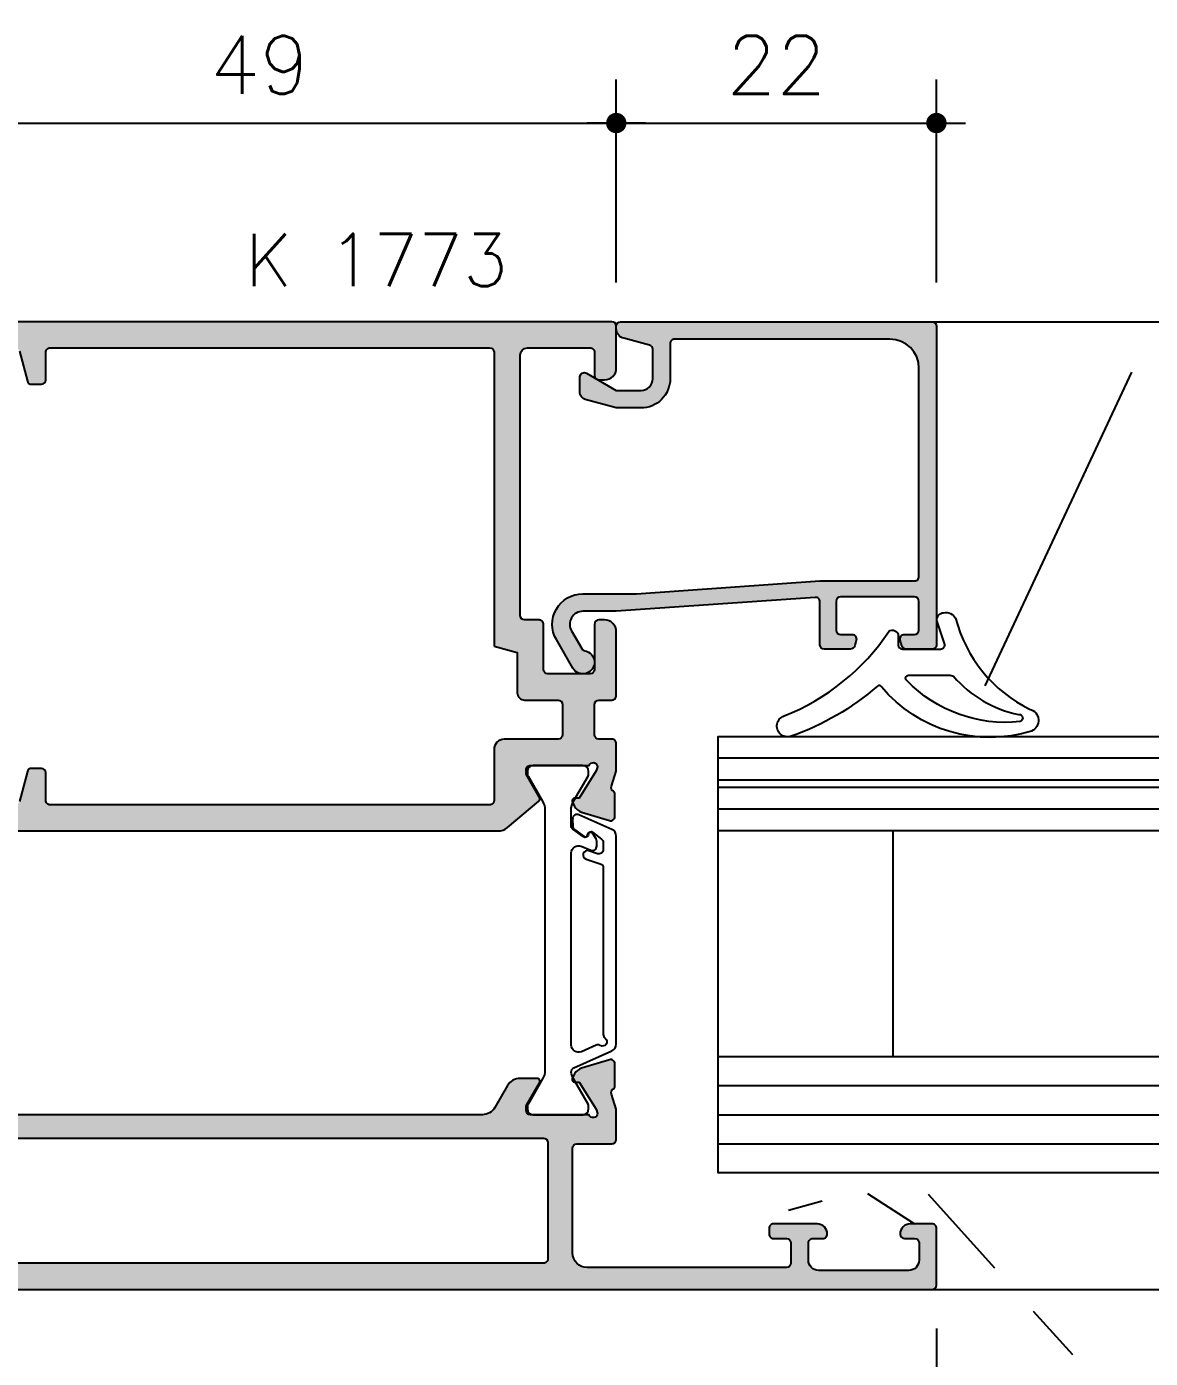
# Model space of a CAD drawing. Extents: x 0 to 1130, y -960 to 577.
# Drawn here: x 363.04 to 401.65, y -244.62 to -198.86 of the extents above; entities that cross this region are included whole.
import ezdxf

# ---------------------------------------------------------------- set-up
doc = ezdxf.new("R2010")
doc.units = 0
doc.header["$LTSCALE"] = 7.5
doc.header["$MEASUREMENT"] = 0
doc.layers.get('0').update_dxf_attribs({"linetype": 'CONTINUOUS'})
doc.layers.get('DEFPOINTS').update_dxf_attribs({"linetype": 'CONTINUOUS'})
for name, color, linetype in [('FILL', 8, 'CONTINUOUS'), ('FINE', 7, 'CONTINUOUS'), ('GOMMA', 3, 'CONTINUOUS'), ('GROSSA', 4, 'CONTINUOUS'), ('QUOTE', 254, 'CONTINUOUS'), ('TESTO', 2, 'CONTINUOUS'), ('TRATTEGGI', 140, 'CONTINUOUS'), ('VETRO', 6, 'CONTINUOUS')]:
    doc.layers.add(name, color=color, linetype=linetype)
doc.styles.get("Standard").update_dxf_attribs({"font": 'romans.shx'})
doc.dimstyles.new('SCALA_1-2$0', dxfattribs={"dimtxt": 2, "dimasz": 1, "dimexe": 1.5, "dimexo": 1.5, "dimgap": 1, "dimtad": 3, "dimlfac": 2, "dimdsep": 46, "dimtxsty": 'Standard', "dimblk1": 'PUNTO', "dimblk2": 'PUNTO', "dimsah": 1, "dimcen": 0, "dimclrt": 2, "dimaunit": 1, "dimadec": 0, "dimazin": 0, "dimtfac": 0.7, "dimtmove": 0, "dimatfit": 3, "dimldrblk": 'PUNTO', "dimfxl": 1, "dimtolj": 2, "dimarcsym": 0})

# ---------------------------------------------------------------- blocks, each defined once
blk = doc.blocks.new('PUNTO')
blk.add_line((-1, 0), (1, 0))
at = {"const_width": 0.35}
blk.add_lwpolyline([(-0.1750000000000114, 0, 1), (0.1750000000000114, 0, 1)], format="xyb", close=True, dxfattribs=at)
blk = doc.blocks.new('*D92')
at = {"layer": 'DEFPOINTS', "color": 0, "transparency": 16777216}
for p in [(383.2974294063497, -202.1750006702276), (358.7974155688637, -209.2501291662109), (383.2974294063497, -209.1501291662111)]:
    blk.add_point(p, dxfattribs=at)
at = {"layer": 'QUOTE', "color": 0, "lineweight": -2, "transparency": 16777216}
for p, q in [((358.7974155688637, -207.7501291662109), (358.7974155688637, -200.6750006702276)), ((383.2974294063497, -207.6501291662111), (383.2974294063497, -200.6750006702276)), ((359.7974155688637, -202.1750006702276), (382.2974294063497, -202.1750006702276))]:
    blk.add_line(p, q, dxfattribs=at)
at = {"layer": 'QUOTE', "color": 0, "lineweight": -2, "transparency": 16777216, "rotation": 180}
blk.add_blockref('PUNTO', (358.7974155688637, -202.1750006702276), dxfattribs=at)
at = {"layer": 'QUOTE', "color": 0, "lineweight": -2, "transparency": 16777216}
blk.add_blockref('PUNTO', (383.2974294063497, -202.1750006702276), dxfattribs=at)
at = {"layer": 'QUOTE', "color": 2, "transparency": 16777216, "insert": (371.0474224876067, -200.1750006702276), "char_height": 2, "attachment_point": 5}
blk.add_mtext('\\A2;49', dxfattribs=at)
blk = doc.blocks.new('*D93')
at = {"layer": 'DEFPOINTS', "color": 0, "transparency": 16777216}
for p in [(394.2955973407252, -202.1750006702276), (383.2974294063497, -209.1501291662111), (394.2955973407252, -209.1501277633799)]:
    blk.add_point(p, dxfattribs=at)
at = {"layer": 'QUOTE', "color": 0, "lineweight": -2, "transparency": 16777216}
for p, q in [((383.2974294063497, -207.6501291662111), (383.2974294063497, -200.6750006702276)), ((394.2955973407252, -207.6501277633799), (394.2955973407252, -200.6750006702276)), ((384.2974294063497, -202.1750006702276), (393.2955973407252, -202.1750006702276))]:
    blk.add_line(p, q, dxfattribs=at)
at = {"layer": 'QUOTE', "color": 0, "lineweight": -2, "transparency": 16777216, "rotation": 180}
blk.add_blockref('PUNTO', (383.2974294063497, -202.1750006702276), dxfattribs=at)
at = {"layer": 'QUOTE', "color": 0, "lineweight": -2, "transparency": 16777216}
blk.add_blockref('PUNTO', (394.2955973407252, -202.1750006702276), dxfattribs=at)
at = {"layer": 'QUOTE', "color": 2, "transparency": 16777216, "insert": (388.7965133735374, -200.1750006702276), "char_height": 2, "attachment_point": 5}
blk.add_mtext('\\A2;22', dxfattribs=at)
blk = doc.blocks.new('*D96')
at = {"layer": 'DEFPOINTS', "color": 0, "transparency": 16777216}
for p in [(346.2974432438357, -242.0001291662113), (394.2974294063495, -242.1001291662113), (394.2974294063495, -289.9999999233805)]:
    blk.add_point(p, dxfattribs=at)
at = {"layer": 'QUOTE', "color": 0, "lineweight": -2, "transparency": 16777216}
for p, q in [((346.2974432438357, -243.5001291662113), (346.2974432438357, -291.4999999233805)), ((394.2974294063495, -243.6001291662113), (394.2974294063495, -291.4999999233805)), ((347.2974432438357, -289.9999999233805), (393.2974294063495, -289.9999999233805))]:
    blk.add_line(p, q, dxfattribs=at)
at = {"layer": 'QUOTE', "color": 0, "lineweight": -2, "transparency": 16777216, "rotation": 180}
blk.add_blockref('PUNTO', (346.2974432438357, -289.9999999233805), dxfattribs=at)
at = {"layer": 'QUOTE', "color": 0, "lineweight": -2, "transparency": 16777216}
blk.add_blockref('PUNTO', (394.2974294063495, -289.9999999233805), dxfattribs=at)
at = {"layer": 'QUOTE', "color": 2, "transparency": 16777216, "insert": (370.2974363250926, -287.9999999233805), "char_height": 2, "attachment_point": 5}
blk.add_mtext('\\A2;96', dxfattribs=at)

msp = doc.modelspace()

# ---------------------------------------------------------------- hatches: boundary and pattern name
at = {"layer": 'FILL'}
h = msp.add_hatch(color=256, dxfattribs=at)
edge = h.paths.add_edge_path()
edge.add_line((383.2974294063497, -221.850129166211), (383.2974294063497, -219.6501291662109))
edge.add_arc((382.8974294063498, -219.650129166211), 0.3999999999999773, 1.628443996909413e-11, 90.00000000001629)
edge.add_line((382.8974294063497, -219.2501291662111), (382.6974294063496, -219.2501291662111))
edge.add_arc((382.6974294063495, -219.400129166211), 0.1499999999999773, 89.99999999995657, 179.9999999999566)
edge.add_line((382.5474294063495, -219.4001291662109), (382.5474294063495, -220.9501291662109))
edge.add_arc((382.3974294063495, -220.950129166211), 0.1499999999999773, -89.99999999995657, 4.3428372009657323e-11, ccw=False)
edge.add_line((382.3974294063497, -221.100129166211), (380.9474294063496, -221.100129166211))
edge.add_arc((380.9474294063496, -220.9501291662109), 0.1500000000000909, 180, 270, ccw=False)
edge.add_line((380.7974294063495, -220.9501291662109), (380.7974294063495, -219.4001291662111))
edge.add_arc((380.6474294063496, -219.400129166211), 0.1499999999999204, 359.9999999999566, 449.9999999999783)
edge.add_line((380.6474294063497, -219.2501291662111), (380.1468740564031, -219.2501291662111))
edge.add_arc((380.146874056403, -219.100129166211), 0.1500000000000341, 180.0000000000217, 270.00000000002166, ccw=False)
edge.add_line((379.996874056403, -219.1001291662111), (379.996874056403, -210.1501291662109))
edge.add_arc((380.246874056403, -210.1501291662109), 0.25, 90, 180, ccw=False)
edge.add_line((380.246874056403, -209.9001291662109), (382.3974294063497, -209.9001291662109))
edge.add_arc((382.3974294063497, -210.0501291662108), 0.1499999999998636, 0, 90, ccw=False)
edge.add_line((382.5474294063495, -210.0501291662108), (382.5474294063495, -210.850129166211))
edge.add_arc((382.6974294063495, -210.8501291662108), 0.1499999999999773, 180.0000000000434, 270.0000000000434)
edge.add_line((382.6974294063496, -211.0001291662108), (382.8974294063497, -211.0001291662108))
edge.add_arc((382.8974294063498, -210.6001291662108), 0.3999999999999773, 269.9999999999837, 359.9999999999837)
edge.add_line((383.2974294063497, -210.600129166211), (383.2974294063497, -209.1501291662111))
edge.add_arc((383.1474294063497, -209.1501291662111), 0.1500000000000057, 359.9999999999946, 449.9999999999891)
edge.add_line((383.1474294063498, -209.0001291662111), (359.0474155688638, -209.0001291662109))
edge.add_arc((359.0474155688638, -209.2501291662109), 0.25, 90, 179.9999999999935)
edge.add_line((358.7974155688638, -209.2501291662109), (358.7974155688634, -213.2251291662108))
edge.add_arc((358.6474155688634, -213.2251291662108), 0.1500000000000057, 269.99999999998914, 359.99999999998374, ccw=False)
edge.add_line((358.6474155688633, -213.3751291662108), (353.4474155688632, -213.3751291662107))
edge.add_arc((353.4474155688632, -213.5251291662107), 0.1500000000000341, 89.99999999999457, 179.9999999999946)
edge.add_line((353.2974155688631, -213.5251291662107), (353.2974155688632, -214.0251291662107))
edge.add_arc((353.4474155688632, -214.0251291662107), 0.1499999999999915, 180.0000000000054, 269.9999999999946)
edge.add_line((353.4474155688632, -214.1751291662108), (355.39742940635, -214.1751291662109))
edge.add_arc((355.39742940635, -214.3251291662108), 0.1500000000000199, 5.4001247917767614e-12, 90.0000000000054, ccw=False)
edge.add_line((355.54742940635, -214.3251291662108), (355.5474294063494, -224.3959902301884))
edge.add_arc((355.6974294063493, -224.3959902301884), 0.1499999999999915, 179.9999999999783, 196.9999999999881)
edge.add_line((355.5539836929549, -224.4398459858968), (355.7135780227714, -224.9618555174722))
edge.add_arc((355.5701323093769, -225.0057112731806), 0.1500000000000186, -60.769062813808205, 16.99999999998488, ccw=False)
edge.add_arc((355.6922150412023, -225.2238759050301), 0.09999999999994419, 119.23093718619, 179.9999999999756)
edge.add_line((355.5922150412023, -225.2238759050301), (355.5922150412023, -225.9987920587996))
edge.add_arc((355.7422150412024, -225.9987920587995), 0.1500000000000199, 180.0000000000326, 287.0000000000073)
edge.add_line((355.7860707969108, -226.142237772194), (356.743050573105, -225.8496596930759))
edge.add_arc((356.6261018912159, -225.467137790691), 0.399999999999777, 287.0000000000104, 332.0000000000048)
edge.add_line((356.9792809283593, -225.6549264158052), (357.0537290920711, -225.514909784016))
edge.add_arc((356.9654343327853, -225.4679626277374), 0.09999999999999085, 331.9999999999682, 451.999999999986)
edge.add_line((356.9619443831151, -225.3680235450355), (356.8176947423638, -225.3730608534895))
edge.add_line((356.8176947423638, -225.3730608534895), (356.2328460174943, -224.4371072448153))
edge.add_line((356.2328460174943, -224.4371072448153), (356.1889902617673, -224.2936615313597))
edge.add_arc((356.3388507625759, -224.3001291662134), 0.1500000000106993, 19.471220633719724, 177.5287793416479, ccw=False)
edge.add_line((356.480272118824, -224.2501291662117), (358.4474294063496, -224.2501291662117))
edge.add_line((358.4474294063496, -224.2501291662117), (358.4974294063496, -224.2501291662117))
edge.add_arc((358.4974294063496, -224.4001291662116), 0.1499999999998636, 0, 90, ccw=False)
edge.add_line((358.6474294063494, -224.4001291662116), (358.6474294063497, -224.5501291662117))
edge.add_line((358.6474294063497, -224.5501291662117), (358.1855491909978, -225.3501291662116))
edge.add_arc((358.2721517313763, -225.4001291662117), 0.1000000000000697, 149.9999999999873, 230.0000000000213)
edge.add_line((358.2078729704077, -225.4767336105237), (359.0938475478024, -226.2201545516479))
edge.add_arc((358.9974294063494, -226.3350612181158), 0.1500000000000044, 0, 50.00000000000591, ccw=False)
edge.add_line((359.1474294063494, -226.3350612181158), (359.1474294063494, -227.6001291662112))
edge.add_arc((359.2974294063495, -227.6001291662112), 0.1500000000000057, 180.0000000000109, 270.0000000000109)
edge.add_line((359.2974294063495, -227.7501291662112), (359.9974294063493, -227.7501291662112))
edge.add_arc((359.9974294063493, -227.6001291662112), 0.1500000000000057, 269.9999999999891, 359.9999999999946)
edge.add_line((360.1474294063493, -227.6001291662112), (360.1474294063493, -226.6501291662112))
edge.add_arc((360.2974294063494, -226.6501291662112), 0.1500000000000057, 90.00000000001091, 180.0000000000054, ccw=False)
edge.add_line((360.2974294063493, -226.5001291662112), (379.2353653950228, -226.5001291662111))
edge.add_arc((379.2353653950229, -226.0001291662111), 0.5000000000000853, 269.9999999999968, 309.9999999999917)
edge.add_line((379.5567591998661, -226.3831513877707), (380.6369858422915, -225.4767336105238))
edge.add_arc((380.5727070813228, -225.4001291662119), 0.1000000000000649, 310.0000000000068, 390.0000000001077)
edge.add_line((380.6593096217012, -225.3501291662116), (380.1974294063496, -224.5501291662117))
edge.add_line((380.1974294063496, -224.5501291662117), (380.1974294063496, -224.4001291662116))
edge.add_arc((380.3474294063495, -224.4001291662116), 0.1499999999998636, 90, 180, ccw=False)
edge.add_line((380.3474294063495, -224.2501291662117), (382.3645866938751, -224.2501291662117))
edge.add_arc((382.5060080501231, -224.3001291662134), 0.1500000000106792, 2.471220658384709, 160.5287793662906, ccw=False)
edge.add_line((382.6558685509318, -224.2936615313596), (382.6120127952045, -224.4371072448153))
edge.add_line((382.6120127952045, -224.4371072448153), (382.0271640703352, -225.3730608534895))
edge.add_line((382.0271640703352, -225.3730608534895), (381.882914429584, -225.3680235450355))
edge.add_arc((381.8794244799138, -225.4679626277374), 0.0999999999999975, 88.00000000002237, 208.0000000000209)
edge.add_line((381.7911297206279, -225.514909784016), (381.8655778843395, -225.6549264158051))
edge.add_arc((382.2187569214831, -225.4671377906907), 0.4000000000000155, 208.0000000000026, 253.0000000000067)
edge.add_line((382.101808239594, -225.8496596930759), (383.0587880157883, -226.142237772194))
edge.add_arc((383.1026437714966, -225.9987920587996), 0.1499999999998786, 253.0000000000043, 360.0000000000163)
edge.add_line((383.2526437714965, -225.9987920587996), (383.2526437714965, -225.2238759050301))
edge.add_arc((383.1526437714965, -225.2238759050301), 0.1000000000000227, 359.9999999999837, 420.7690628137792)
edge.add_arc((383.274726503322, -225.0057112731807), 0.1499999999998981, 162.9999999999716, 240.7690628137501, ccw=False)
edge.add_line((383.1312807899276, -224.9618555174722), (383.2908751197442, -224.4398459858966))
edge.add_arc((383.1474294063497, -224.3959902301882), 0.1500000000000322, 343.0000000000166, 360.0000000000163)
edge.add_line((383.2974294063497, -224.3959902301881), (383.2974294063497, -223.4977993068329))
edge.add_arc((383.1474294063497, -223.4977993068329), 0.1500000000000909, 0, 90)
edge.add_line((383.1474294063497, -223.3477993068328), (382.6974294063496, -223.3477993068328))
edge.add_arc((382.6974294063496, -223.1977993068328), 0.1500000000000625, 180.0000000000109, 270.00000000001086, ccw=False)
edge.add_line((382.5474294063495, -223.1977993068328), (382.5474294063495, -222.1501291662109))
edge.add_arc((382.6974294063496, -222.1501291662109), 0.1500000000000909, 90, 180, ccw=False)
edge.add_line((382.6974294063496, -222.0001291662108), (383.1474294063497, -222.0001291662108))
edge.add_arc((383.1474294063498, -221.8501291662108), 0.1499999999999773, 269.9999999999566, 359.9999999999566)
edge = h.paths.add_edge_path(flags=16)
edge.add_line((379.0968740564029, -220.1501291662111), (379.8974294063497, -220.3640238534668))
edge.add_line((379.8974294063497, -220.3640238534668), (379.8974294063497, -221.750129166211))
edge.add_arc((380.1474294063497, -221.7501291662109), 0.2500000000000853, 180.0000000000196, 270.0000000000326)
edge.add_line((380.1474294063499, -222.000129166211), (381.2974294063497, -222.0001291662108))
edge.add_arc((381.2974294063496, -222.1501291662108), 0.1499999999999773, -4.3428372009657323e-11, 89.99999999995657, ccw=False)
edge.add_line((381.4474294063496, -222.1501291662109), (381.4474294063496, -223.1977993068327))
edge.add_arc((381.2974294063496, -223.1977993068328), 0.1499999999999773, -89.99999999995657, 4.3428372009657323e-11, ccw=False)
edge.add_line((381.2974294063497, -223.3477993068328), (379.446874056403, -223.3477993068328))
edge.add_arc((379.446874056403, -223.6977993068328), 0.3500000000000085, 90, 180.000000000007)
edge.add_line((379.096874056403, -223.6977993068329), (379.0968740564032, -225.4501291662109))
edge.add_arc((378.9468740564032, -225.4501291662109), 0.1500000000000057, -90.00000000001091, 0, ccw=False)
edge.add_line((378.9468740564031, -225.6001291662109), (363.8468740564031, -225.6001291662112))
edge.add_arc((363.8468740564031, -225.4501291662111), 0.1500000000000909, 180, 270, ccw=False)
edge.add_line((363.696874056403, -225.4501291662111), (363.696874056403, -224.5001291662111))
edge.add_arc((363.5468740564031, -224.5001291662109), 0.1499999999999773, 359.9999999999566, 449.9999999999566)
edge.add_line((363.5468740564032, -224.350129166211), (363.2119731045998, -224.350129166211))
edge.add_arc((363.2119731045999, -224.5001291662109), 0.1499999999999631, 90.00000000005427, 165.0000000000522)
edge.add_line((363.0670842306566, -224.4613063094457), (362.7917273916107, -225.4889520229765))
edge.add_arc((362.6468385176674, -225.4501291662111), 0.1499999999998922, 269.99999999998914, 344.9999999999833, ccw=False)
edge.add_line((362.6468385176674, -225.600129166211), (359.8979847562965, -225.6001291662112))
edge.add_arc((359.8979847562964, -225.4501291662112), 0.1500000000000199, 180.0000000000217, 270.00000000001086, ccw=False)
edge.add_line((359.7479847562964, -225.4501291662112), (359.747984756296, -223.6977993068327))
edge.add_arc((359.397984756296, -223.6977993068328), 0.3499999999999943, 1.628443996909347e-11, 90.00000000000463)
edge.add_line((359.397984756296, -223.3477993068328), (356.5974294063494, -223.3477993068328))
edge.add_arc((356.5974294063494, -223.1977993068328), 0.1500000000000199, 180.0000000000054, 270.0000000000054, ccw=False)
edge.add_line((356.4474294063494, -223.1977993068328), (356.4474294063494, -214.4251291662108))
edge.add_arc((356.5974294063494, -214.4251291662108), 0.1500000000000199, 89.9999999999946, 179.9999999999946, ccw=False)
edge.add_line((356.5974294063494, -214.2751291662108), (359.5474155688635, -214.2751291662108))
edge.add_arc((359.5474155688635, -214.1251291662109), 0.1499999999999773, 270, 360)
edge.add_line((359.6974155688634, -214.1251291662109), (359.6974155688639, -210.0501291662109))
edge.add_arc((359.8474155688639, -210.0501291662109), 0.1500000000000057, 90.00000000001091, 180, ccw=False)
edge.add_line((359.8474155688639, -209.9001291662109), (362.6468385176674, -209.9001291662109))
edge.add_arc((362.6468385176675, -210.0501291662108), 0.1499999999998636, 15.000000000008981, 90.00000000002171, ccw=False)
edge.add_line((362.7917273916107, -210.0113063094454), (363.0670842306565, -211.0389520229762))
edge.add_arc((363.2119731045999, -211.0001291662109), 0.1500000000000201, 194.9999999999474, 269.9999999999458)
edge.add_line((363.2119731045998, -211.150129166211), (363.5468740564032, -211.1501291662109))
edge.add_arc((363.5468740564031, -211.0001291662109), 0.1499999999999773, 270.0000000000434, 360.0000000000434)
edge.add_line((363.696874056403, -211.0001291662108), (363.696874056403, -210.0501291662108))
edge.add_arc((363.846874056403, -210.0501291662109), 0.1499999999999488, 89.99999999994583, 179.9999999999674, ccw=False)
edge.add_line((363.8468740564031, -209.9001291662109), (378.9468740564029, -209.9001291662109))
edge.add_arc((378.9468740564029, -210.0501291662109), 0.1499999999999915, -5.5138116294983774e-12, 90, ccw=False)
edge.add_line((379.0968740564029, -210.0501291662109), (379.0968740564029, -220.1501291662111))
edge = h.paths.add_edge_path(flags=16)
edge.add_line((358.8974294063491, -240.750129166211), (358.897429406349, -241.200129166211))
edge.add_arc((358.7474294063491, -241.200129166211), 0.1499999999999773, -90, 5.4001247917767614e-12, ccw=False)
edge.add_line((358.7474294063491, -241.350129166211), (356.5974432438354, -241.350129166211))
edge.add_arc((356.5974432438354, -241.200129166211), 0.1500000000000199, 180.0000000000054, 270.0000000000054, ccw=False)
edge.add_line((356.4474432438354, -241.200129166211), (356.4474432438354, -237.2001291662116))
edge.add_arc((356.5974432438354, -237.2001291662116), 0.1499999999999915, 90.0000000000054, 180.0000000000054, ccw=False)
edge.add_line((356.5974432438354, -237.0501291662115), (358.7474294063491, -237.0501291662115))
edge.add_arc((358.7474294063491, -237.2001291662116), 0.1499999999999915, -5.5138116294983774e-12, 90, ccw=False)
edge.add_line((358.897429406349, -237.2001291662116), (358.897429406349, -237.6501291662116))
edge.add_arc((359.0474294063491, -237.6501291662115), 0.1500000000000341, 180.0000000000054, 270)
edge.add_line((359.0474294063491, -237.8001291662115), (359.4974294063492, -237.8001291662115))
edge.add_arc((359.4974294063492, -237.6501291662115), 0.1500000000000199, 270, 359.9999999999946)
edge.add_line((359.6474294063492, -237.6501291662116), (359.6474294063492, -237.2001291662116))
edge.add_arc((359.7974294063492, -237.2001291662116), 0.1500000000000057, 89.99999999998909, 179.9999999999891, ccw=False)
edge.add_line((359.7974294063492, -237.0501291662115), (380.7974294063491, -237.0501291662116))
edge.add_arc((380.7974294063491, -237.2001291662116), 0.1500000000000199, 1.63140612130519e-11, 90.00000000001091, ccw=False)
edge.add_line((380.9474294063492, -237.2001291662116), (380.9474294063496, -241.2001291662109))
edge.add_arc((380.7974294063496, -241.2001291662109), 0.1500000000000625, 269.99999999998914, 359.99999999999454, ccw=False)
edge.add_line((380.7974294063495, -241.3501291662109), (359.7974294063495, -241.350129166211))
edge.add_arc((359.7974294063495, -241.200129166211), 0.1500000000000625, 180.0000000000109, 270.00000000001086, ccw=False)
edge.add_line((359.6474294063494, -241.200129166211), (359.6474294063494, -240.750129166211))
edge.add_arc((359.4974294063494, -240.750129166211), 0.1500000000000341, 5.428146656363167e-12, 90)
edge.add_line((359.4974294063494, -240.600129166211), (359.0474294063491, -240.600129166211))
edge.add_arc((359.0474294063491, -240.750129166211), 0.1499999999999915, 90, 180.0000000000054)
edge = h.paths.add_edge_path()
edge.add_line((357.0537290920711, -234.9853485484074), (356.9792809283593, -234.8453319166182))
edge.add_arc((356.6261018912159, -235.0331205417325), 0.399999999999779, 27.9999999999952, 72.99999999998963)
edge.add_line((356.743050573105, -234.6505986393475), (355.7860707969108, -234.3580205602295))
edge.add_arc((355.7422150412024, -234.501466273624), 0.1500000000000216, 72.9999999999927, 179.9999999999674)
edge.add_line((355.5922150412023, -234.5014662736239), (355.5922150412023, -235.2763824273933))
edge.add_arc((355.6922150412023, -235.2763824273933), 0.09999999999993747, 180.0000000000244, 240.76906281381)
edge.add_arc((355.5701323093769, -235.4945470592428), 0.1500000000000246, -16.99999999998488, 60.769062813808205, ccw=False)
edge.add_line((355.7135780227714, -235.5384028149512), (355.5539836929548, -236.0604123465267))
edge.add_arc((355.6974294063493, -236.1042681022351), 0.1499999999999778, 163.0000000000103, 180.0000000000163)
edge.add_line((355.5474294063493, -236.1042681022352), (355.5474294063493, -240.8501291662112))
edge.add_arc((355.0474294063493, -240.8501291662112), 0.5, -90, 0, ccw=False)
edge.add_line((355.0474294063493, -241.3501291662112), (351.4474432438356, -241.3501291662112))
edge.add_arc((351.4474432438356, -241.2001291662113), 0.1499999999998636, 180, 270, ccw=False)
edge.add_line((351.2974432438357, -241.2001291662113), (351.2974432438357, -240.1501291662113))
edge.add_arc((351.1474432438357, -240.1501291662113), 0.1500000000000909, 0, 90)
edge.add_line((351.1474432438357, -240.0001291662113), (350.3974432438357, -240.0001291662113))
edge.add_arc((350.3974432438357, -240.3501291662113), 0.3499999999999517, 90.00000000000696, 180.0000000000279)
edge.add_arc((350.1974432438356, -240.3501291662114), 0.1499999999998636, 180.0000000000109, 270)
edge.add_line((350.1974432438356, -240.5001291662113), (350.5474432438357, -240.5001291662113))
edge.add_arc((350.5474432438357, -240.6501291662111), 0.1499999999998636, 0, 90, ccw=False)
edge.add_line((350.6974432438356, -240.6501291662111), (350.6974432438356, -241.2501291662113))
edge.add_arc((350.3474432438355, -241.2501291662113), 0.3500000000001364, -90, 0, ccw=False)
edge.add_line((350.3474432438355, -241.6001291662114), (347.2474432438356, -241.6001291662114))
edge.add_arc((347.2474432438356, -241.2501291662115), 0.3499999999999091, 180, 270, ccw=False)
edge.add_line((346.8974432438357, -241.2501291662115), (346.8974432438357, -240.6501291662113))
edge.add_arc((347.0474432438357, -240.6501291662113), 0.1500000000000909, 90, 180, ccw=False)
edge.add_line((347.0474432438357, -240.5001291662113), (347.3974432438357, -240.5001291662113))
edge.add_arc((347.3974432438357, -240.3501291662112), 0.1500000000001052, 270, 360.0000000000163)
edge.add_arc((347.1974432438357, -240.3501291662113), 0.3500000000000227, 1.861078853610531e-11, 90.0000000000186)
edge.add_line((347.1974432438356, -240.0001291662113), (346.4474432438357, -240.0001291662113))
edge.add_arc((346.4474432438357, -240.1501291662113), 0.1499999999999915, 90, 180)
edge.add_line((346.2974432438357, -240.1501291662113), (346.2974432438357, -242.0001291662113))
edge.add_arc((346.5474432438357, -242.0001291662113), 0.2499999999999716, 180.0000000000098, 270.0000000000065)
edge.add_line((346.5474432438357, -242.2501291662113), (394.1474294063494, -242.2501291662113))
edge.add_arc((394.1474294063495, -242.1001291662112), 0.1500000000000341, 269.9999999999783, 359.9999999999783)
edge.add_line((394.2974294063495, -242.1001291662113), (394.2974294063495, -240.1501291662112))
edge.add_arc((394.1474294063495, -240.1501291662113), 0.1500000000000341, 2.171258662545267e-11, 90.0000000000217)
edge.add_line((394.1474294063494, -240.0001291662113), (393.3974294063494, -240.0001291662113))
edge.add_arc((393.3974294063495, -240.3501291662113), 0.3499999999999517, 90.00000000000928, 180.0000000000023)
edge.add_arc((393.1974294063496, -240.3501291662112), 0.1500000000000341, 180.0000000000217, 270.0000000000217)
edge.add_line((393.1974294063496, -240.5001291662113), (393.5474294063495, -240.5001291662113))
edge.add_arc((393.5474294063496, -240.6501291662113), 0.1500000000000625, 1.0913936421275139e-11, 90.00000000001091, ccw=False)
edge.add_line((393.6974294063496, -240.6501291662113), (393.6974294063496, -241.2501291662113))
edge.add_arc((393.3474294063496, -241.2501291662113), 0.3499999999999659, -89.99999999999068, 1.1709744285326451e-11, ccw=False)
edge.add_line((393.3474294063497, -241.6001291662113), (390.2474294063498, -241.6001291662113))
edge.add_arc((390.2474294063497, -241.2501291662112), 0.3500000000000938, 180.0000000000116, 270.00000000000466, ccw=False)
edge.add_line((389.8974294063497, -241.2501291662113), (389.8974294063497, -240.6501291662112))
edge.add_arc((390.0474294063496, -240.6501291662112), 0.1499999999999204, 90.00000000002171, 180.0000000000271, ccw=False)
edge.add_line((390.0474294063495, -240.5001291662113), (390.3974294063517, -240.5001291662113))
edge.add_arc((390.3974294063518, -240.3501291662112), 0.1500000000000767, 269.9999999999891, 360.0000000000109)
edge.add_arc((390.1974294063507, -240.3501291662124), 0.3500000000010743, 2.00065976762531e-10, 90.00000000018146)
edge.add_line((390.1974294063496, -240.0001291662113), (388.6974294063496, -240.0001291662113))
edge.add_arc((388.6974294063496, -240.1501291662113), 0.1500000000000341, 89.99999999997829, 179.9999999999783)
edge.add_line((388.5474294063495, -240.1501291662112), (388.5474294063495, -240.3501291662113))
edge.add_arc((388.6974294063496, -240.3501291662113), 0.1500000000000625, 180.0000000000109, 270.0000000000109)
edge.add_line((388.6974294063496, -240.5001291662113), (389.1474294063494, -240.5001291662113))
edge.add_arc((389.1474294063495, -240.6501291662113), 0.1500000000000625, 1.0913936421275139e-11, 90.00000000001091, ccw=False)
edge.add_line((389.2974294063495, -240.6501291662113), (389.2974294063495, -241.3501291662111))
edge.add_arc((389.1474294063495, -241.3501291662111), 0.1500000000000625, 269.99999999998914, 359.99999999998914, ccw=False)
edge.add_line((389.1474294063494, -241.5001291662111), (382.2974294063495, -241.500129166211))
edge.add_arc((382.2974294063495, -241.000129166211), 0.5000000000000142, 180.0000000000016, 269.99999999999346, ccw=False)
edge.add_line((381.7974294063495, -241.000129166211), (381.7974294063491, -237.4001291662115))
edge.add_arc((381.9474294063491, -237.4001291662115), 0.1500000000000341, 89.99999999997829, 179.9999999999783, ccw=False)
edge.add_line((381.9474294063492, -237.2501291662115), (383.1474294063493, -237.2501291662114))
edge.add_arc((383.1474294063493, -237.1001291662114), 0.1500000000000341, 270, 359.9999999999891)
edge.add_line((383.2974294063493, -237.1001291662114), (383.2974294063493, -236.1042681022353))
edge.add_arc((383.1474294063493, -236.1042681022353), 0.1499999999999773, 359.9999999999891, 376.9999999999897)
edge.add_line((383.2908751197438, -236.0604123465269), (383.1312807899272, -235.5384028149512))
edge.add_arc((383.2747265033215, -235.4945470592428), 0.1499999999998899, 119.23093718624989, 197.0000000000284, ccw=False)
edge.add_arc((383.152643771496, -235.2763824273934), 0.100000000000023, 299.2309371862208, 360.0000000000163)
edge.add_line((383.252643771496, -235.2763824273933), (383.252643771496, -234.5014662736239))
edge.add_arc((383.1026437714962, -234.5014662736238), 0.1499999999998636, 359.9999999999837, 466.9999999999957)
edge.add_line((383.0587880157878, -234.3580205602295), (382.1018082395936, -234.6505986393475))
edge.add_arc((382.2187569214826, -235.0331205417328), 0.4000000000000227, 106.9999999999932, 151.9999999999975)
edge.add_line((381.8655778843391, -234.8453319166184), (381.7911297206275, -234.9853485484074))
edge.add_arc((381.8794244799133, -235.0322957046861), 0.09999999999999672, 151.9999999999791, 271.9999999999777)
edge.add_line((381.8829144295835, -235.132234787388), (382.0271640703348, -235.127197478934))
edge.add_line((382.0271640703348, -235.127197478934), (382.6120127952041, -236.0631510876081))
edge.add_line((382.6120127952041, -236.0631510876081), (382.6558685509313, -236.2065968010639))
edge.add_arc((382.5060080501227, -236.2001291662101), 0.150000000010703, 199.4712206337094, 357.52877934161535, ccw=False)
edge.add_line((382.3645866938746, -236.2501291662117), (380.3474294063492, -236.2501291662117))
edge.add_arc((380.3474294063492, -236.1001291662117), 0.1500000000000341, 180.0000000000217, 270.00000000002166, ccw=False)
edge.add_line((380.1974294063492, -236.1001291662117), (380.1974294063492, -235.9903215450764))
edge.add_arc((380.3474294063493, -235.9903215450767), 0.1500000000001762, 149.9999999999016, 179.9999999999023, ccw=False)
edge.add_line((380.2175255957816, -235.9153215450764), (380.659309621701, -235.1501291662116))
edge.add_arc((380.5727070813225, -235.1001291662117), 0.0999999999999707, 330.0000000000203, 449.9999999999837)
edge.add_line((380.5727070813226, -235.0001291662117), (379.9953568121331, -235.0001291662117))
edge.add_arc((379.995356812133, -235.5001291662118), 0.500000000000071, 89.99999999999349, 149.9999999999971)
edge.add_line((379.5623441102408, -235.2501291662117), (379.1293314083489, -236.0001291662113))
edge.add_arc((378.6963187064567, -235.7501291662114), 0.4999999999999278, 270, 330.00000000001216, ccw=False)
edge.add_line((378.6963187064567, -236.2501291662114), (360.2974294063495, -236.2501291662114))
edge.add_arc((360.2974294063495, -236.1001291662113), 0.1500000000000199, 180.0000000000054, 270.00000000001086, ccw=False)
edge.add_line((360.1474294063494, -236.1001291662113), (360.1474294063494, -235.1501291662117))
edge.add_arc((359.9974294063495, -235.1501291662117), 0.1499999999999773, 359.9999999999946, 450)
edge.add_line((359.9974294063495, -235.0001291662117), (358.272151731376, -235.0001291662117))
edge.add_arc((358.2721517313761, -235.1001291662117), 0.09999999999999432, 90.00000000003257, 209.9999999999785)
edge.add_line((358.1855491909976, -235.1501291662117), (358.627333216917, -235.9153215450764))
edge.add_arc((358.4974294063493, -235.9903215450767), 0.1500000000001777, 9.231371222995222e-11, 30.000000000093678, ccw=False)
edge.add_line((358.6474294063494, -235.9903215450765), (358.6474294063494, -236.1001291662117))
edge.add_arc((358.4974294063494, -236.1001291662117), 0.1500000000000341, 269.9999999999783, 359.9999999999729, ccw=False)
edge.add_line((358.4974294063493, -236.2501291662117), (356.480272118824, -236.2501291662117))
edge.add_arc((356.3388507625759, -236.20012916621), 0.1500000000106887, 182.4712206583521, 340.52877936628033, ccw=False)
edge.add_line((356.1889902617673, -236.2065968010638), (356.2328460174943, -236.0631510876081))
edge.add_line((356.2328460174943, -236.0631510876081), (356.8176947423638, -235.127197478934))
edge.add_line((356.8176947423638, -235.127197478934), (356.9619443831151, -235.132234787388))
edge.add_arc((356.9654343327853, -235.0322957046861), 0.0999999999999838, 268.000000000014, 388.0000000000318)
h = msp.add_hatch(color=256, dxfattribs=at)
edge = h.paths.add_edge_path()
edge.add_arc((391.3957011509965, -219.9002099021233), 0.1500000000000909, -14.9999999999838, 90.00000000001091, ccw=False)
edge.add_line((391.54059002494, -219.9390327588886), (391.4870001864538, -220.1390327588886))
edge.add_arc((391.3421113125104, -220.1002099021233), 0.1499999999999964, 270.0000000000434, 345.0000000000445, ccw=False)
edge.add_line((391.3421113125105, -220.2502099021233), (390.4457011509967, -220.2502099021233))
edge.add_arc((390.4457011509967, -220.1002099021232), 0.1500000000000767, 179.9999999999946, 270, ccw=False)
edge.add_line((390.2957011509966, -220.1002099021232), (390.2957011509966, -218.6218997550322))
edge.add_arc((390.1457011509966, -218.6218997550322), 0.1499999999999488, 0, 94.00000000000422)
edge.add_line((390.135237679935, -218.4722651474933), (383.2974294063497, -218.950411280746))
edge.add_line((383.2974294063497, -218.950411280746), (382.1474294063498, -218.950411280746))
edge.add_arc((382.1474294063498, -219.4004112807461), 0.4500000000000597, 90, 209.9999999999968)
edge.add_line((381.7577179746468, -219.6254112807461), (382.1085024527508, -220.2329878193289))
edge.add_arc((382.2384062633184, -220.1579878193287), 0.1500000000000257, 210.0000000000583, 260.4788036414129)
edge.add_arc((382.14742940635, -220.7004112807463), 0.4000000000000347, -149.9999999999962, 80.47880364136029, ccw=False)
edge.add_line((381.8010192448362, -220.9004112807463), (381.2381027323761, -219.9254112807461))
edge.add_arc((382.1474294063498, -219.4004112807461), 1.049999999999992, 89.99999999999687, 209.999999999997, ccw=False)
edge.add_line((382.1474294063498, -218.3504112807461), (383.993256295965, -218.3504112807461))
edge.add_line((383.993256295965, -218.3504112807461), (390.2957011509966, -217.909701404584))
edge.add_line((390.2957011509966, -217.909701404584), (393.5456991258893, -217.909701404584))
edge.add_arc((393.5456991258893, -217.759701404584), 0.1499999999999915, 270, 360.0008257807319)
edge.add_line((393.6956991258737, -217.7596992426951), (393.6955959376994, -210.6001147536184))
edge.add_arc((392.6955959378033, -210.600129166211), 0.99999999999998, 0.000825780725727986, 89.99999999999838)
edge.add_line((392.6955959378033, -209.600129166211), (385.2990168613378, -209.600129166211))
edge.add_arc((385.2990168613378, -209.750129166211), 0.1500000000000483, 89.99999999998914, 180.0045693693657)
edge.add_line((385.1490168618147, -209.7501411287921), (385.1491169780352, -210.962671573211))
edge.add_arc((384.1491169811793, -210.9627508712752), 0.9999999999999398, -90.39195447483547, 0.004543444409023323, ccw=False)
edge.add_line((384.142276138432, -211.9627274724367), (383.2991973506955, -211.9628086153048))
edge.add_line((383.2991973506955, -211.9628086153048), (382.2334276842932, -211.6772364938747))
edge.add_arc((382.2981324455689, -211.4357550373024), 0.2500000000000351, 179.9834197283319, 255.0000000000009, ccw=False)
edge.add_line((382.0481324560365, -211.4356826922206), (382.0482873266587, -210.9005025128436))
edge.add_arc((382.1982873203781, -210.9005459198927), 0.149999999999978, 59.99999999999619, 179.9834197283199, ccw=False)
edge.add_line((382.2732873203781, -210.7706421093251), (383.2974294063499, -211.3619308183494))
edge.add_line((383.2974294063499, -211.3619308183494), (384.1491172724391, -211.3619308183494))
edge.add_arc((384.1491172724391, -210.9619308183493), 0.4000000000000341, 270.0000000000041, 360.0044368585591)
edge.add_line((384.5491172712398, -210.9618998432333), (384.549035341119, -209.950780956022))
edge.add_arc((384.3990353416114, -209.9507931103969), 0.150000000000029, 0.004642629267035323, 75.0000000000078)
edge.add_line((384.4378581983767, -209.8059042364536), (383.5558909324213, -209.5695818197901))
edge.add_arc((383.6216011763129, -209.2521333718038), 0.3241779654467041, 179.6457709482794, 258.3052213880927, ccw=False)
edge.add_line((383.2974294063497, -209.250129166211), (383.2974294063497, -209.1501291662111))
edge.add_arc((383.4474294063497, -209.1501291662111), 0.1500000000000341, 89.99999999997829, 179.9999999999783, ccw=False)
edge.add_line((383.4474294063498, -209.0001291662111), (394.1455973407317, -209.0001291662111))
edge.add_arc((394.1455973407317, -209.1501291662111), 0.1500000000000199, 0.0005358420320931145, 90.00000000001091, ccw=False)
edge.add_line((394.2955973407252, -209.1501277633799), (394.2956997481524, -220.1002084992921))
edge.add_arc((394.1456997481589, -220.1002099021231), 0.1500000000000285, -90.00000000001091, 0.0005358419995218355, ccw=False)
edge.add_line((394.1456997481589, -220.2502099021232), (393.2492909894829, -220.2502099021232))
edge.add_arc((393.2492909894828, -220.1002099021231), 0.1500000000000909, 195.0000000000313, 270.00000000003257, ccw=False)
edge.add_line((393.1044021155394, -220.1390327588886), (393.0508122770534, -219.9390327588886))
edge.add_arc((393.1957011509968, -219.9002099021232), 0.1500000000000167, 90.00000000003263, 195.0000000000265, ccw=False)
edge.add_line((393.1957011509967, -219.7502099021232), (393.5457011509966, -219.7502099021232))
edge.add_arc((393.5457011509966, -219.6002099021231), 0.1500000000000341, 269.9999999999783, 359.9999999999783)
edge.add_line((393.6957011509967, -219.6002099021232), (393.6957011509967, -218.6097014045839))
edge.add_arc((393.5457011509966, -218.609701404584), 0.1500000000000341, 2.171258662545267e-11, 90.0000000000217)
edge.add_line((393.5457011509966, -218.4597014045839), (390.9957011509966, -218.4597014045839))
edge.add_arc((390.9957011509967, -218.6097014045839), 0.1499999999999204, 90.0000000000217, 180.0000000000217)
edge.add_line((390.8457011509968, -218.6097014045839), (390.8457011509968, -219.6002099021232))
edge.add_arc((390.9957011509967, -219.6002099021233), 0.1499999999999204, 179.9999999999783, 269.9999999999783)
edge.add_line((390.9957011509966, -219.7502099021232), (391.3957011509965, -219.7502099021232))

# ---------------------------------------------------------------- linework, layer by layer
at = {"layer": 'FILL', "color": 137}
for p, q in [((390.3720739830026, -239.2236892054585), (389.2188350062138, -239.5388861488899)), ((391.931566286115, -238.9517401049316), (393.5474294063511, -240.0001291662113))]:
    msp.add_line(p, q, dxfattribs=at)
at = {"layer": 'FINE'}
for p, q in [((394.1455973407317, -209.0001291662111), (416.2995866938754, -209.0001291662111)), ((394.1474294063494, -242.2501291662113), (416.2995956576717, -242.2501291662113))]:
    msp.add_line(p, q, dxfattribs=at)
at = {"layer": 'GOMMA'}
for points in [[(392.9840891039596, -220.1002099021231, 0.4142135623730726), (393.1340891039597, -220.2502099021232), (394.4340891039596, -220.2502099021232, 0.5117725455009582), (394.5764134964122, -220.0528414810706), (394.314223533217, -219.2650586842274, -0.4239061426660757), (394.5400275746119, -219.000993670402, -0.3331738345291068), (394.9546361626019, -219.1904709866899, 0.2172171870020428), (397.4980375980854, -222.3148648952758, -0.711775576595664), (397.5651271683173, -223.0677707509748, -0.3017033693510819), (392.4097878063938, -221.5481632988647, 0.4265885392224458), (392.2680345113927, -221.5208309095805, -0.09495818260485446), (389.3053518399329, -223.2435608668826, -1.005455119544525), (389.0693213976981, -222.5465767841639, 0.1522325552901999), (392.6588149169811, -219.644304873093, -0.6296292980538515), (392.9840891039596, -219.8002099021231)], [(393.3359153338706, -221.1496775771062), (394.7321007329763, -221.1496775771062, -0.1007793094758891), (394.8787405423743, -221.1795373645842, 0.1672491228170359), (397.1203925556968, -222.4981514731293, -0.918362425436835), (397.1724644604308, -222.7417441694927, -0.2305500844931608), (393.2778067698164, -221.3310618187232, -0.7297009735447809)], [(383.2974294063495, -233.8225234032368), (383.2974294063495, -226.6777349291875, 0.296213494962859), (383.1491135671176, -226.4493485647766), (382.0081650210141, -225.9413655435942, 0.5467372925218783), (381.7971647278646, -226.0801469019941), (381.8001184652067, -226.333373764971, 0.2415992006983392), (381.8640667479715, -226.454493496729), (382.197397231587, -226.6879144252849, 0.5088312020956033), (382.3120914069, -226.6485687257161), (382.3296602147752, -226.5915620638233, -0.5227543140372564), (382.4861324208068, -226.5417028295411), (382.7923088927535, -226.7768335651086, -0.232908376862357), (382.8509473947279, -226.8957125152914), (382.8510890597795, -227.1378098050137, -0.5097949706817415), (382.6546979299446, -227.2805435063298), (382.3520062665675, -227.1821024484238, 0.9999999999999548), (382.2592239555365, -227.4673943038277), (382.7474167372604, -227.6244650423373, -0.3257322065998116), (382.8514751645387, -227.7672653234926), (382.8511046212698, -233.4961725827028, 0.2421793911256192), (382.9138959814129, -233.6182251586223, -0.9700599560938203), (382.7470536742121, -233.867384817396, 0.2496324407020236), (382.6064095101431, -233.8574690047557), (382.0990331682951, -234.0833675063865, -0.5429556996348585), (381.7473490075286, -233.8549811419747), (381.747349007529, -227.2542624681183, -0.5367973083640851), (382.0946586720388, -227.0239782324595), (382.4195689181486, -227.1612733753699, 0.5367431311072867), (382.6279547147319, -227.0231280694316), (382.6279831410072, -226.8541617902748, 0.143090291935856), (382.6044029764848, -226.7734022638721), (382.4812722056445, -226.5805948291608, 0.6300685147129845), (382.3469721109345, -226.5970624644436), (382.3282406279948, -226.652780110806, -0.5057043947355156), (382.1748368314679, -226.7019329833851), (381.8094236688032, -226.4375577854312, -0.2406067010534542), (381.747349007529, -226.3160294561825), (381.747349007529, -225.7801166396192, -0.131654030435456), (381.8277355733474, -225.4801135079407), (382.327252366073, -224.6149370857937, 0.1316540304362728), (382.347349007528, -224.5399363028731), (382.3473490075276, -224.4501291662117, 0.414213562373095), (382.1473490075273, -224.2501291662112), (380.447349007527, -224.2501291662121, 0.414213562373095), (380.2473490075276, -224.4501291662117), (380.2473490075276, -224.5399367873478, 0.1316524975864458), (380.2674451969597, -224.6149367873471), (380.7669642497981, -225.4801291662126, -0.1316524975872821), (380.8473490075271, -225.7801291662125), (380.8473490075271, -234.7201291662117, -0.1316524975872821), (380.7669642497981, -235.0201291662116), (380.2674451969597, -235.8853215450762, 0.1316524975882003), (380.247349007527, -235.9603215450767), (380.2473490075276, -236.0501291662116, 0.414213562373095), (380.447349007527, -236.250129166211), (382.1473490075273, -236.2501291662117, 0.4142135623724291), (382.3473490075276, -236.0501291662116), (382.3473490075276, -235.9603220295502, 0.1316540304362953), (382.327252366073, -235.8853212466298), (381.8277355733471, -235.0201448244831, -0.1028791711216067), (381.7512116297896, -234.7881139434846, -0.3312259245118832), (381.841154687786, -234.6332505799256), (383.1491135671176, -234.0509097676478, 0.2962134949628668)], [(383.2974294063495, -233.8225234032368), (383.2974294063495, -226.6777349291876, 0.296213494962859), (383.1491135671178, -226.4493485647766), (382.0081650210142, -225.9413655435942, 0.5467372925218783), (381.7971647278647, -226.0801469019941), (381.8001184652067, -226.333373764971, 0.2415992006983392), (381.8640667479715, -226.454493496729), (382.1973972315872, -226.687914425285, 0.5088312020956033), (382.3120914069001, -226.6485687257161), (382.3296602147753, -226.5915620638232, -0.5227543140372564), (382.4861324208068, -226.5417028295411), (382.7923088927536, -226.7768335651086, -0.232908376862357), (382.8509473947279, -226.8957125152914), (382.8510890597795, -227.1378098050137, -0.5097949706817415), (382.6546979299448, -227.2805435063298), (382.3520062665675, -227.1821024484238, 0.9999999999999548), (382.2592239555367, -227.4673943038277), (382.7474167372604, -227.6244650423373, -0.3257322065998116), (382.8514751645386, -227.7672653234926), (382.8511046212697, -233.4961725827028, 0.2421793911256192), (382.9138959814129, -233.6182251586223, -0.9700599560938203), (382.7470536742122, -233.867384817396, 0.2496324407020236), (382.6064095101431, -233.8574690047556), (382.0990331682951, -234.0833675063865, -0.5429556996348585), (381.7473490075287, -233.8549811419747), (381.7473490075289, -227.2542624681183, -0.5367973083640851), (382.0946586720389, -227.0239782324595), (382.4195689181486, -227.1612733753699, 0.5367431311072867), (382.6279547147319, -227.0231280694316), (382.6279831410072, -226.8541617902748, 0.143090291935856), (382.6044029764848, -226.7734022638721), (382.4812722056445, -226.5805948291607, 0.6300685147129845), (382.3469721109346, -226.5970624644436), (382.3282406279949, -226.652780110806, -0.5057043947355156), (382.1748368314678, -226.7019329833851), (381.8094236688032, -226.4375577854312, -0.2406067010534542), (381.747349007529, -226.3160294561825), (381.747349007529, -225.7801166396193, -0.131654030435456), (381.8277355733473, -225.4801135079406), (382.3272523660731, -224.6149370857938, 0.1316540304362728), (382.347349007528, -224.5399363028732), (382.3473490075277, -224.4501291662118, 0.414213562373095), (382.1473490075272, -224.2501291662113), (380.4473490075271, -224.2501291662122, 0.414213562373095), (380.2473490075275, -224.4501291662118), (380.2473490075278, -224.5399367873478, 0.1316524975864458), (380.2674451969598, -224.6149367873471), (380.7669642497982, -225.4801291662126, -0.1316524975872821), (380.8473490075272, -225.7801291662126), (380.8473490075272, -234.7201291662117, -0.1316524975872821), (380.7669642497982, -235.0201291662117), (380.2674451969596, -235.8853215450762, 0.1316524975882003), (380.247349007527, -235.9603215450767), (380.2473490075278, -236.0501291662117, 0.414213562373095), (380.4473490075271, -236.250129166211), (382.1473490075272, -236.2501291662117, 0.4142135623724291), (382.3473490075277, -236.0501291662117), (382.3473490075277, -235.9603220295502, 0.1316540304362953), (382.3272523660729, -235.8853212466298), (381.8277355733472, -235.0201448244831, -0.1028791711216067), (381.7512116297897, -234.7881139434846, -0.3312259245118832), (381.8411546877861, -234.6332505799257), (383.1491135671178, -234.0509097676477, 0.2962134949628668)]]:
    msp.add_lwpolyline(points, format="xyb", close=True, dxfattribs=at)
at = {"layer": 'GROSSA'}
for points in [[(360.2974294063493, -226.5001291662112), (379.2353653950228, -226.5001291662111, 0.1763269807084423), (379.5567591998661, -226.3831513877707), (380.6369858422915, -225.4767336105238, 0.3639702342667511), (380.6593096217012, -225.3501291662116), (380.1974294063496, -224.5501291662117), (380.1974294063496, -224.4001291662116, -0.414213562373095), (380.3474294063495, -224.2501291662117), (382.3645866938751, -224.2501291662117, -0.8247582826179655), (382.6558685509318, -224.2936615313596), (382.6120127952045, -224.4371072448153), (382.0271640703352, -225.3730608534895), (381.882914429584, -225.3680235450355, 0.5773502691895847), (381.7911297206279, -225.514909784016), (381.8655778843395, -225.6549264158051, 0.1989123673796736), (382.101808239594, -225.8496596930759), (383.0587880157883, -226.142237772194, 0.5040414943247365), (383.2526437714965, -225.9987920587996), (383.2526437714965, -225.2238759050301, 0.2715490385397832), (383.2014768642267, -225.1366100522903, -0.3529849633648942), (383.1312807899276, -224.9618555174722), (383.2908751197442, -224.4398459858966, 0.07431283674117434), (383.2974294063497, -224.3959902301881), (383.2974294063497, -223.4977993068329, 0.414213562373095), (383.1474294063497, -223.3477993068328), (382.6974294063496, -223.3477993068328, -0.4142135623730949), (382.5474294063495, -223.1977993068328), (382.5474294063495, -222.1501291662109, -0.414213562373095), (382.6974294063496, -222.0001291662108), (383.1474294063497, -222.0001291662108, 0.414213562373095), (383.2974294063497, -221.850129166211), (383.2974294063497, -219.6501291662109, 0.414213562373095), (382.8974294063497, -219.2501291662111), (382.6974294063496, -219.2501291662111, 0.414213562373095), (382.5474294063495, -219.4001291662109), (382.5474294063495, -220.9501291662109, -0.414213562373095), (382.3974294063497, -221.100129166211), (380.9474294063496, -221.100129166211, -0.414213562373095), (380.7974294063495, -220.9501291662109), (380.7974294063495, -219.4001291662111, 0.4142135623732058), (380.6474294063497, -219.2501291662111), (380.1468740564031, -219.2501291662111, -0.4142135623730949), (379.996874056403, -219.1001291662111), (379.996874056403, -210.1501291662109, -0.414213562373095), (380.246874056403, -209.9001291662109), (382.3974294063497, -209.9001291662109, -0.414213562373095), (382.5474294063495, -210.0501291662108), (382.5474294063495, -210.850129166211, 0.4142135623730949), (382.6974294063496, -211.0001291662108), (382.8974294063497, -211.0001291662108, 0.414213562373095), (383.2974294063497, -210.600129166211), (383.2974294063497, -209.1501291662111, 0.4142135623730742), (383.1474294063498, -209.0001291662111), (359.0474155688638, -209.0001291662109, 0.4142135623730617)], [(362.7917273916107, -210.0113063094454), (363.0670842306565, -211.0389520229762, 0.3394542588633676), (363.2119731045998, -211.150129166211), (363.5468740564032, -211.1501291662109, 0.414213562373095), (363.696874056403, -211.0001291662108), (363.696874056403, -210.0501291662108, -0.414213562373206), (363.8468740564031, -209.9001291662109), (378.9468740564029, -209.9001291662109, -0.414213562373095), (379.0968740564029, -210.0501291662109), (379.0968740564029, -220.1501291662111)], [(379.0968740564029, -220.1501291662111), (379.8974294063497, -220.3640238534668), (379.8974294063497, -221.750129166211, 0.4142135623731616), (380.1474294063499, -222.000129166211), (381.2974294063497, -222.0001291662108, -0.414213562373095), (381.4474294063496, -222.1501291662109), (381.4474294063496, -223.1977993068327, -0.414213562373095), (381.2974294063497, -223.3477993068328), (379.446874056403, -223.3477993068328, 0.4142135623731401), (379.096874056403, -223.6977993068329), (379.0968740564032, -225.4501291662109, -0.4142135623731276), (378.9468740564031, -225.6001291662109), (363.8468740564031, -225.6001291662112, -0.4142135623731088), (363.696874056403, -225.4501291662111), (363.696874056403, -224.5001291662111, 0.414213562373095), (363.5468740564032, -224.350129166211), (363.2119731045998, -224.350129166211, 0.339454258863381), (363.0670842306566, -224.4613063094457), (362.7917273916107, -225.4889520229765, -0.3394542588633472)], [(346.5474432438357, -242.2501291662113), (394.1474294063494, -242.2501291662113, 0.414213562373088), (394.2974294063495, -242.1001291662113), (394.2974294063495, -240.1501291662112, 0.414213562373095), (394.1474294063494, -240.0001291662113), (393.3974294063494, -240.0001291662113, 0.4142135623730684), (393.0474294063495, -240.3501291662113, 0.4142135623730949), (393.1974294063496, -240.5001291662113), (393.5474294063495, -240.5001291662113, -0.414213562373095), (393.6974294063496, -240.6501291662113), (393.6974294063496, -241.2501291662113, -0.4142135623731159), (393.3474294063497, -241.6001291662113), (390.2474294063498, -241.6001291662113, -0.414213562373068), (389.8974294063497, -241.2501291662113), (389.8974294063497, -240.6501291662112, -0.4142135623731401), (390.0474294063495, -240.5001291662113), (390.3974294063517, -240.5001291662113, 0.4142135623732303), (390.5474294063518, -240.3501291662112, 0.414213562372991), (390.1974294063496, -240.0001291662113), (388.6974294063496, -240.0001291662113, 0.414213562373088), (388.5474294063495, -240.1501291662112), (388.5474294063495, -240.3501291662113, 0.414213562373102), (388.6974294063496, -240.5001291662113), (389.1474294063494, -240.5001291662113, -0.414213562373095), (389.2974294063495, -240.6501291662113), (389.2974294063495, -241.3501291662111, -0.414213562373095), (389.1474294063494, -241.5001291662111), (382.2974294063495, -241.500129166211, -0.4142135623730452), (381.7974294063495, -241.000129166211), (381.7974294063491, -237.4001291662115, -0.414213562373088), (381.9474294063492, -237.2501291662115), (383.1474294063493, -237.2501291662114, 0.41421356237305), (383.2974294063493, -237.1001291662114), (383.2974294063493, -236.1042681022353, 0.07431283674117423), (383.2908751197438, -236.0604123465269), (383.1312807899272, -235.5384028149512, -0.3529849633648943), (383.2014768642262, -235.3636482801332, 0.2715490385397837), (383.252643771496, -235.2763824273933), (383.252643771496, -234.5014662736239, 0.5040414943247365), (383.0587880157878, -234.3580205602295), (382.1018082395936, -234.6505986393475, 0.1989123673796739), (381.8655778843391, -234.8453319166184), (381.7911297206275, -234.9853485484074, 0.5773502691895844), (381.8829144295835, -235.132234787388), (382.0271640703348, -235.127197478934), (382.6120127952041, -236.0631510876081), (382.6558685509313, -236.2065968010639, -0.824758282617966), (382.3645866938746, -236.2501291662117), (380.3474294063492, -236.2501291662117, -0.4142135623730949), (380.1974294063492, -236.1001291662117), (380.1974294063492, -235.9903215450765, -0.1316524975873901), (380.2175255957816, -235.9153215450764), (380.659309621701, -235.1501291662116, 0.577350269189402), (380.5727070813226, -235.0001291662117), (379.9953568121331, -235.0001291662117, 0.2679491924311371), (379.5623441102408, -235.2501291662117), (379.1293314083489, -236.0001291662113, -0.2679491924311771), (378.6963187064567, -236.2501291662114), (360.2974294063495, -236.2501291662114, -0.4142135623731037)]]:
    msp.add_lwpolyline(points, format="xyb", dxfattribs=at)
for points in [[(391.3957011509965, -219.7502099021232, -0.493145426031276), (391.54059002494, -219.9390327588886), (391.4870001864538, -220.1390327588886, -0.3394542588634001), (391.3421113125105, -220.2502099021233), (390.4457011509967, -220.2502099021233, -0.4142135623731228), (390.2957011509966, -220.1002099021232), (390.2957011509966, -218.6218997550322, 0.4348123749609355), (390.135237679935, -218.4722651474933), (383.2974294063497, -218.950411280746), (382.1474294063498, -218.950411280746, 0.5773502691896191), (381.7577179746468, -219.6254112807461), (382.1085024527508, -220.2329878193289, 0.2238875363520713), (382.2135943932362, -220.3059214906244, -1.576946117576152), (381.8010192448362, -220.9004112807463), (381.2381027323761, -219.9254112807461, -0.5773502691896237), (382.1474294063498, -218.3504112807461), (383.993256295965, -218.3504112807461), (390.2957011509966, -217.909701404584), (393.5456991258893, -217.909701404584, 0.4142177837300408), (393.6956991258737, -217.7596992426951), (393.6955959376994, -210.6001147536184, 0.4142093410287587), (392.6955959378033, -209.600129166211), (385.2990168613378, -209.600129166211, 0.4142369209584647), (385.1490168618147, -209.7501411287921), (385.1491169780352, -210.962671573211, -0.416241895864645), (384.142276138432, -211.9627274724367), (383.2991973506955, -211.9628086153048), (382.2334276842932, -211.6772364938747, -0.3395349421933856), (382.0481324560365, -211.4356826922206), (382.0482873266587, -210.9005025128436, -0.5772538131077429), (382.2732873203781, -210.7706421093251), (383.2974294063499, -211.3619308183494), (384.1491172724391, -211.3619308183494, 0.4142362435586207), (384.5491172712398, -210.9618998432333), (384.549035341119, -209.950780956022, 0.3394316674957235), (384.4378581983767, -209.8059042364536), (383.5558909324213, -209.5695818197901, -0.3573601050306353), (383.2974294063497, -209.250129166211), (383.2974294063497, -209.1501291662111, -0.414213562373095), (383.4474294063498, -209.0001291662111), (394.1455973407317, -209.0001291662111, -0.4142108231775861), (394.2955973407252, -209.1501277633799), (394.2956997481524, -220.1002084992921, -0.4142163015738761), (394.1456997481589, -220.2502099021232), (393.2492909894829, -220.2502099021232, -0.3394542588633618), (393.1044021155394, -220.1390327588886), (393.0508122770534, -219.9390327588886, -0.4931454260312807), (393.1957011509967, -219.7502099021232), (393.5457011509966, -219.7502099021232, 0.4142135623730673), (393.6957011509967, -219.6002099021232), (393.6957011509967, -218.6097014045839, 0.4142135623730673), (393.5457011509966, -218.4597014045839), (390.9957011509966, -218.4597014045839, 0.414213562373095), (390.8457011509968, -218.6097014045839), (390.8457011509968, -219.6002099021232, 0.414213562373095), (390.9957011509966, -219.7502099021232)], [(358.8974294063491, -240.750129166211), (358.897429406349, -241.200129166211, -0.4142135623730966), (358.7474294063491, -241.350129166211), (356.5974432438354, -241.350129166211, -0.414213562373095), (356.4474432438354, -241.200129166211), (356.4474432438354, -237.2001291662116, -0.414213562373095), (356.5974432438354, -237.0501291662115), (358.7474294063491, -237.0501291662115, -0.414213562373095), (358.897429406349, -237.2001291662116), (358.897429406349, -237.6501291662116, 0.414213562373095), (359.0474294063491, -237.8001291662115), (359.4974294063492, -237.8001291662115, 0.414213562373095), (359.6474294063492, -237.6501291662116), (359.6474294063492, -237.2001291662116, -0.4142135623730919), (359.7974294063492, -237.0501291662115), (380.7974294063491, -237.0501291662116, -0.414213562373061), (380.9474294063492, -237.2001291662116), (380.9474294063496, -241.2001291662109, -0.4142135623731504), (380.7974294063495, -241.3501291662109), (359.7974294063495, -241.350129166211, -0.4142135623730949), (359.6474294063494, -241.200129166211), (359.6474294063494, -240.750129166211, 0.414213562373095), (359.4974294063494, -240.600129166211), (359.0474294063491, -240.600129166211, 0.414213562373095)]]:
    msp.add_lwpolyline(points, format="xyb", close=True, dxfattribs=at)
at = {"layer": 'QUOTE'}
for p, q in [((395.9720812482312, -221.5103775841017), (401.0098267917365, -210.7339802741311)), ((394.0116056643308, -238.9754468134696), (396.2861869528588, -241.50636148256)), ((397.6230633611426, -242.9938968498622), (398.9688588537379, -244.491356435494))]:
    msp.add_line(p, q, dxfattribs=at)
at = {"layer": 'TRATTEGGI'}
for p, q in [((416.2995956576715, -224.0001291662113), (386.7995956576715, -224.0001291662113)), ((416.2995956576715, -224.7501291662113), (386.7995956576715, -224.7501291662113)), ((416.2995956576715, -225.0001291662113), (386.7995956576715, -225.0001291662113)), ((416.2995956576715, -225.7501291662113), (386.7995956576715, -225.7501291662113)), ((386.7995956576715, -235.2501291662113), (416.2995956576715, -235.2501291662113)), ((386.7995956576715, -236.2501291662113), (416.2995956576715, -236.2501291662113)), ((386.7995956576715, -237.2501291662113), (416.2995956576715, -237.2501291662113))]:
    msp.add_line(p, q, dxfattribs=at)
at = {"layer": 'VETRO'}
for p, q in [((416.2995956576715, -226.5001291662113), (386.7995956576715, -226.5001291662113)), ((392.7995956576715, -226.4965868274818), (392.7995956576715, -234.2465868274818)), ((386.7995956576715, -234.2501291662113), (416.2995956576715, -234.2501291662113))]:
    msp.add_line(p, q, dxfattribs=at)
msp.add_lwpolyline([(416.2995956576715, -238.2501291662113), (386.7995956576715, -238.2501291662113), (386.7995956576715, -223.2501291662113), (416.2995956576715, -223.2501291662113)], dxfattribs=at)

# ---------------------------------------------------------------- texts
at = {"layer": 'TESTO'}
msp.add_text('K 1773', height=1.8, dxfattribs=at).set_placement((370.5506332121649, -207.7769294250055))

# ---------------------------------------------------------------- dimensions: what is measured, and where the dimension line sits
at = {"layer": 'QUOTE'}
for base, p1, p2, picture, middle in [((383.2974294063497, -202.1750006702276), (358.7974155688637, -209.2501291662109), (383.2974294063497, -209.1501291662111), '*D92', (371.0474224876067, -200.1750006702276)), ((394.2955973407252, -202.1750006702276), (383.2974294063497, -209.1501291662111), (394.2955973407252, -209.1501277633799), '*D93', (388.7965133735374, -200.1750006702276)), ((394.2974294063495, -289.9999999233805), (346.2974432438357, -242.0001291662113), (394.2974294063495, -242.1001291662113), '*D96', (370.2974363250926, -287.9999999233805))]:
    dim = msp.add_linear_dim(base=base, p1=p1, p2=p2, dimstyle='SCALA_1-2$0', dxfattribs=at)
    dim.commit()
    dim.dimension.update_dxf_attribs({"geometry": picture, "text_midpoint": middle})

doc.saveas('drawing.dxf')
